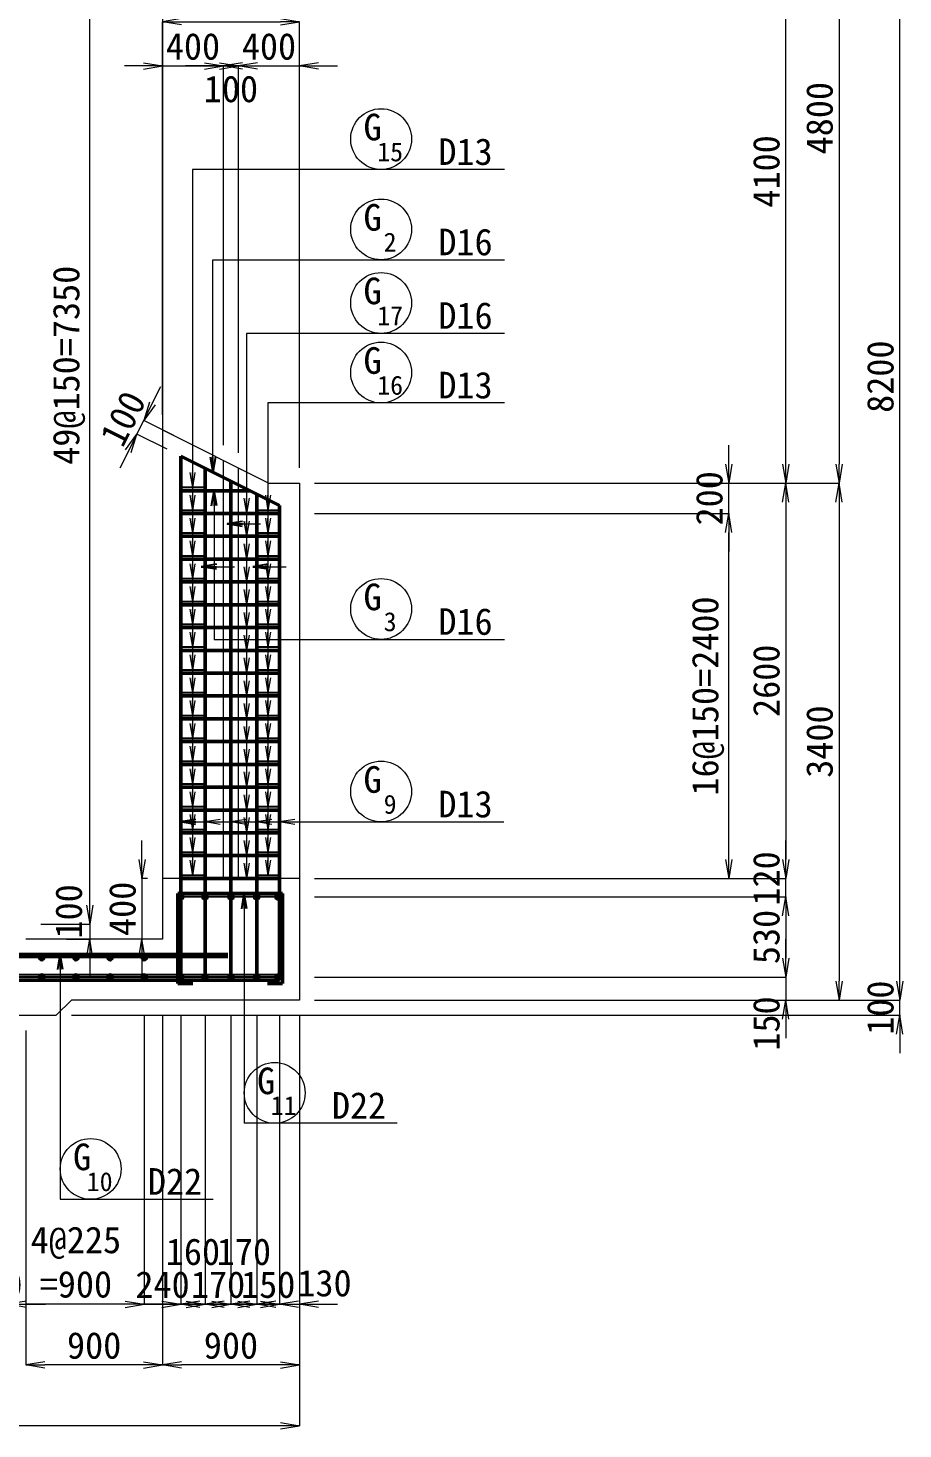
# Model space of a CAD drawing. Header units: millimetres. Extents: x 169470 to 758170, y -17820 to 11880.
# Drawn here: x 307085 to 312841, y -6695 to 2518 of the extents above; entities that cross this region are included whole.
import ezdxf
from ezdxf.enums import TextEntityAlignment as Align

# ---------------------------------------------------------------- set-up
doc = ezdxf.new("R2010")
doc.units = ezdxf.units.MM
doc.header["$LTSCALE"] = 50
doc.header["$PDSIZE"] = 300
doc.layers.get('Defpoints').update_dxf_attribs({"color": 151})
for name, color, linetype, lineweight in [('D-BGD', 7, 'Continuous', 13), ('D-STR', 1, 'Continuous', 50), ('D-STR-DIM', 7, 'Continuous', 13), ('D-STR-HTXT', 7, 'Continuous', 13), ('D-STR-STR2', 6, 'Continuous', 25), ('D-STR-STR5', 2, 'Continuous', 25), ('D-STR-TXT', 7, 'Continuous', 13)]:
    doc.layers.add(name, color=color, linetype=linetype, lineweight=lineweight)
doc.styles.add('MS ゴシック', font='MS Gothic.ttf')
doc.styles.add('YOKO_GOTHIC', font='MS Gothic.ttf')
doc.dimstyles.new('DIM-50', dxfattribs={"dimscale": 50, "dimtxt": 3.5, "dimasz": 2.5, "dimexe": 0, "dimexo": 2, "dimgap": 0.8, "dimtad": 1, "dimdec": 0, "dimzin": 1, "dimdsep": 46, "dimtxsty": 'MS ゴシック', "dimblk": 'OPEN', "dimcen": 0.1, "dimclrd": 256, "dimclre": 256, "dimclrt": 256, "dimaunit": 1, "dimadec": 3, "dimazin": 0, "dimtfac": 1, "dimtdec": 0, "dimtix": 1, "dimtmove": 2, "dimatfit": 3, "dimldrblk": 'OPEN', "dimfxl": 1, "dimlwd": -1, "dimlwe": -1, "dimarcsym": 2})
doc.dimstyles.new('S50', dxfattribs={"dimscale": 50, "dimtxt": 3.5, "dimasz": 2, "dimexe": 1, "dimexo": 1, "dimgap": 1, "dimtad": 1, "dimdec": 0, "dimzin": 1, "dimdsep": 46, "dimtxsty": 'YOKO_GOTHIC', "dimblk": 'OPEN', "dimcen": 0, "dimclrd": 256, "dimclre": 256, "dimclrt": 256, "dimaunit": 1, "dimadec": 3, "dimazin": 0, "dimtfac": 1, "dimtdec": 0, "dimtix": 1, "dimtmove": 2, "dimatfit": 3, "dimldrblk": 'OPEN', "dimfxl": 1, "dimlwd": -1, "dimlwe": -1, "dimarcsym": 0})

# ---------------------------------------------------------------- blocks, each defined once
blk = doc.blocks.new('0930-1')
at = {"layer": 'D-STR-STR2'}
for radius in [20, 10]:
    blk.add_circle((1654010.5, -311924.3), radius, dxfattribs=at)
blk = doc.blocks.new('_Open')
at = {"color": 0, "linetype": 'ByBlock', "lineweight": -2}
for p, q in [((-1, 0.167), (0, 0)), ((-1, -0.167), (0, 0)), ((0, 0), (-1, 0))]:
    blk.add_line(p, q, dxfattribs=at)
blk = doc.blocks.new('*D778')
at = {"layer": 'D-STR-DIM', "transparency": 16777216}
for p, q in [((308820.2, 4325.4), (312820.3, 4325.4)), ((312820.3, -3749.6), (312820.3, 4200.4)), ((308970.3, -3874.6), (312820.3, -3874.6))]:
    blk.add_line(p, q, dxfattribs=at)
at = {"layer": 'Defpoints', "color": 0, "transparency": 16777216}
for p in [(308720.2, 4325.4), (312820.3, 4325.4), (308870.3, -3874.6)]:
    blk.add_point(p, dxfattribs=at)
at = {"layer": 'D-STR-DIM', "transparency": 16777216, "xscale": 125, "yscale": 125, "zscale": 125}
for p, rotation in [((312820.3, 4325.4), 90), ((312820.3, -3874.6), 270)]:
    blk.add_blockref('_Open', p, dxfattribs=dict(at, rotation=rotation))
at = {"layer": 'D-STR-DIM', "transparency": 16777216, "insert": (312692.8, 225.4), "char_height": 175, "attachment_point": 5, "rotation": 90, "style": 'MS ゴシック'}
blk.add_mtext('8200', dxfattribs=at)
blk = doc.blocks.new('*D779')
at = {"layer": 'D-STR-DIM', "transparency": 16777216}
for p, q in [((312070.3, -2949.6), (312070.3, -2824.6)), ((308970.3, -3074.6), (312070.3, -3074.6)), ((312070.3, -3194.6), (312070.3, -3074.6)), ((308970.3, -3194.6), (312070.3, -3194.6)), ((312070.3, -3319.6), (312070.3, -3444.6))]:
    blk.add_line(p, q, dxfattribs=at)
at = {"layer": 'Defpoints', "color": 0, "transparency": 16777216}
for p in [(308870.3, -3074.6), (312070.3, -3074.6), (308870.3, -3194.6)]:
    blk.add_point(p, dxfattribs=at)
at = {"layer": 'D-STR-DIM', "transparency": 16777216, "xscale": 125, "yscale": 125, "zscale": 125}
for p, rotation in [((312070.3, -3074.6), 270), ((312070.3, -3194.6), 90)]:
    blk.add_blockref('_Open', p, dxfattribs=dict(at, rotation=rotation))
at = {"layer": 'D-STR-DIM', "transparency": 16777216, "insert": (311942.8, -3074.6), "char_height": 175, "attachment_point": 5, "rotation": 90, "style": 'MS ゴシック'}
blk.add_mtext('120', dxfattribs=at)
blk = doc.blocks.new('*D734')
at = {"layer": 'D-STR-DIM', "transparency": 16777216}
for p, q in [((308820.3, 3625.4), (312070.3, 3625.4)), ((312070.3, -349.6), (312070.3, 3500.4)), ((308970.3, -474.6), (312070.3, -474.6))]:
    blk.add_line(p, q, dxfattribs=at)
at = {"layer": 'Defpoints', "color": 0, "transparency": 16777216}
for p in [(308720.3, 3625.4), (312070.3, 3625.4), (308870.3, -474.6)]:
    blk.add_point(p, dxfattribs=at)
at = {"layer": 'D-STR-DIM', "transparency": 16777216, "xscale": 125, "yscale": 125, "zscale": 125}
for p, rotation in [((312070.3, 3625.4), 90), ((312070.3, -474.6), 270)]:
    blk.add_blockref('_Open', p, dxfattribs=dict(at, rotation=rotation))
at = {"layer": 'D-STR-DIM', "transparency": 16777216, "insert": (311942.8, 1575.4), "char_height": 175, "attachment_point": 5, "rotation": 90, "style": 'MS ゴシック'}
blk.add_mtext('4100', dxfattribs=at)
blk = doc.blocks.new('*D744')
at = {"layer": 'D-STR-DIM', "transparency": 16777216}
for p, q in [((301970, -3974.6), (301970, -6674.6)), ((308870.3, -3974.6), (308870.3, -6674.6)), ((308745.3, -6674.6), (302095, -6674.6))]:
    blk.add_line(p, q, dxfattribs=at)
at = {"layer": 'Defpoints', "color": 0, "transparency": 16777216}
for p in [(301970, -3874.6), (308870.3, -3874.6), (301970, -6674.6)]:
    blk.add_point(p, dxfattribs=at)
at = {"layer": 'D-STR-DIM', "transparency": 16777216, "xscale": 125, "yscale": 125, "zscale": 125, "rotation": 180}
blk.add_blockref('_Open', (301970, -6674.6), dxfattribs=at)
at = {"layer": 'D-STR-DIM', "transparency": 16777216, "xscale": 125, "yscale": 125, "zscale": 125}
blk.add_blockref('_Open', (308870.3, -6674.6), dxfattribs=at)
at = {"layer": 'D-STR-DIM', "transparency": 16777216, "insert": (305420.1, -6547.1), "char_height": 175, "attachment_point": 5, "style": 'MS ゴシック'}
blk.add_mtext('6900', dxfattribs=at)
blk = doc.blocks.new('*D745')
at = {"layer": 'D-STR-DIM', "transparency": 16777216}
for p, q in [((307970.3, -3974.6), (307970.3, -6274.6)), ((308870.3, -3974.6), (308870.3, -6274.6)), ((308745.3, -6274.6), (308095.3, -6274.6))]:
    blk.add_line(p, q, dxfattribs=at)
at = {"layer": 'Defpoints', "color": 0, "transparency": 16777216}
for p in [(307970.3, -3874.6), (308870.3, -3874.6), (307970.3, -6274.6)]:
    blk.add_point(p, dxfattribs=at)
at = {"layer": 'D-STR-DIM', "transparency": 16777216, "xscale": 125, "yscale": 125, "zscale": 125, "rotation": 180}
blk.add_blockref('_Open', (307970.3, -6274.6), dxfattribs=at)
at = {"layer": 'D-STR-DIM', "transparency": 16777216, "xscale": 125, "yscale": 125, "zscale": 125}
blk.add_blockref('_Open', (308870.3, -6274.6), dxfattribs=at)
at = {"layer": 'D-STR-DIM', "transparency": 16777216, "insert": (308420.3, -6147.1), "char_height": 175, "attachment_point": 5, "style": 'MS ゴシック'}
blk.add_mtext('900', dxfattribs=at)
blk = doc.blocks.new('*D746')
at = {"layer": 'D-STR-DIM', "transparency": 16777216}
for p, q in [((307970.3, -3974.6), (307970.3, -6274.6)), ((307070.3, -4074.6), (307070.3, -6274.6)), ((307845.3, -6274.6), (307195.3, -6274.6))]:
    blk.add_line(p, q, dxfattribs=at)
at = {"layer": 'Defpoints', "color": 0, "transparency": 16777216}
for p in [(307970.3, -3874.6), (307070.3, -3974.6), (307070.3, -6274.6)]:
    blk.add_point(p, dxfattribs=at)
at = {"layer": 'D-STR-DIM', "transparency": 16777216, "xscale": 125, "yscale": 125, "zscale": 125, "rotation": 180}
blk.add_blockref('_Open', (307070.3, -6274.6), dxfattribs=at)
at = {"layer": 'D-STR-DIM', "transparency": 16777216, "xscale": 125, "yscale": 125, "zscale": 125}
blk.add_blockref('_Open', (307970.3, -6274.6), dxfattribs=at)
at = {"layer": 'D-STR-DIM', "transparency": 16777216, "insert": (307520.3, -6147.1), "char_height": 175, "attachment_point": 5, "style": 'MS ゴシック'}
blk.add_mtext('900', dxfattribs=at)
blk = doc.blocks.new('*D749')
at = {"layer": 'D-STR-DIM', "transparency": 16777216}
for p, q in [((306790.3, -4074.6), (306790.3, -5874.6)), ((306950.3, -4074.6), (306950.3, -5874.6)), ((306665.3, -5874.6), (306540.3, -5874.6)), ((306790.3, -5874.6), (306950.3, -5874.6)), ((307075.3, -5874.6), (307200.3, -5874.6))]:
    blk.add_line(p, q, dxfattribs=at)
at = {"layer": 'Defpoints', "color": 0, "transparency": 16777216}
for p in [(306790.3, -3974.6), (306950.3, -3974.6), (306950.3, -5874.6)]:
    blk.add_point(p, dxfattribs=at)
at = {"layer": 'D-STR-DIM', "transparency": 16777216, "xscale": 125, "yscale": 125, "zscale": 125}
blk.add_blockref('_Open', (306790.3, -5874.6), dxfattribs=at)
at = {"layer": 'D-STR-DIM', "transparency": 16777216, "xscale": 125, "yscale": 125, "zscale": 125, "rotation": 180}
blk.add_blockref('_Open', (306950.3, -5874.6), dxfattribs=at)
at = {"layer": 'D-STR-DIM', "transparency": 16777216, "insert": (306870.3, -5747.1), "char_height": 175, "attachment_point": 5, "style": 'MS ゴシック'}
blk.add_mtext('160', dxfattribs=at)
blk = doc.blocks.new('*D750')
at = {"layer": 'D-STR-DIM', "transparency": 16777216}
for p, q in [((307850.3, -3974.6), (307850.3, -5874.6)), ((308090.3, -3974.6), (308090.3, -5874.6)), ((307725.3, -5874.6), (307600.3, -5874.6)), ((307850.3, -5874.6), (308090.3, -5874.6)), ((308215.3, -5874.6), (308340.3, -5874.6))]:
    blk.add_line(p, q, dxfattribs=at)
at = {"layer": 'Defpoints', "color": 0, "transparency": 16777216}
for p in [(307850.3, -3874.6), (308090.3, -3874.6), (308090.3, -5874.6)]:
    blk.add_point(p, dxfattribs=at)
at = {"layer": 'D-STR-DIM', "transparency": 16777216, "xscale": 125, "yscale": 125, "zscale": 125}
blk.add_blockref('_Open', (307850.3, -5874.6), dxfattribs=at)
at = {"layer": 'D-STR-DIM', "transparency": 16777216, "xscale": 125, "yscale": 125, "zscale": 125, "rotation": 180}
blk.add_blockref('_Open', (308090.3, -5874.6), dxfattribs=at)
at = {"layer": 'D-STR-DIM', "transparency": 16777216, "insert": (307970.3, -5747.1), "char_height": 175, "attachment_point": 5, "style": 'MS ゴシック'}
blk.add_mtext('240', dxfattribs=at)
blk = doc.blocks.new('*D752')
at = {"layer": 'D-STR-DIM', "transparency": 16777216}
for p, q in [((307850.3, -3974.6), (307850.3, -5874.6)), ((306950.3, -4074.6), (306950.3, -5874.6)), ((307725.3, -5874.6), (307075.3, -5874.6))]:
    blk.add_line(p, q, dxfattribs=at)
at = {"layer": 'Defpoints', "color": 0, "transparency": 16777216}
for p in [(307850.3, -3874.6), (306950.3, -3974.6), (306950.3, -5874.6)]:
    blk.add_point(p, dxfattribs=at)
at = {"layer": 'D-STR-DIM', "transparency": 16777216, "xscale": 125, "yscale": 125, "zscale": 125, "rotation": 180}
blk.add_blockref('_Open', (306950.3, -5874.6), dxfattribs=at)
at = {"layer": 'D-STR-DIM', "transparency": 16777216, "xscale": 125, "yscale": 125, "zscale": 125}
blk.add_blockref('_Open', (307850.3, -5874.6), dxfattribs=at)
at = {"layer": 'D-STR-DIM', "transparency": 16777216, "insert": (307400.3, -5599), "char_height": 175, "attachment_point": 5, "style": 'MS ゴシック'}
blk.add_mtext('4@225\\P=900', dxfattribs=at)
blk = doc.blocks.new('*D753')
at = {"layer": 'D-STR-DIM', "transparency": 16777216}
for p, q in [((308090.3, -3974.6), (308090.3, -5874.6)), ((308250.3, -3974.6), (308250.3, -5874.6)), ((307965.3, -5874.6), (307840.3, -5874.6)), ((308090.3, -5874.6), (308250.3, -5874.6)), ((308375.3, -5874.6), (308500.3, -5874.6))]:
    blk.add_line(p, q, dxfattribs=at)
at = {"layer": 'Defpoints', "color": 0, "transparency": 16777216}
for p in [(308090.3, -3874.6), (308250.3, -3874.6), (308250.3, -5874.6)]:
    blk.add_point(p, dxfattribs=at)
at = {"layer": 'D-STR-DIM', "transparency": 16777216, "xscale": 125, "yscale": 125, "zscale": 125}
blk.add_blockref('_Open', (308090.3, -5874.6), dxfattribs=at)
at = {"layer": 'D-STR-DIM', "transparency": 16777216, "xscale": 125, "yscale": 125, "zscale": 125, "rotation": 180}
blk.add_blockref('_Open', (308250.3, -5874.6), dxfattribs=at)
at = {"layer": 'D-STR-DIM', "transparency": 16777216, "insert": (308170.3, -5530.8), "char_height": 175, "attachment_point": 5, "style": 'MS ゴシック'}
blk.add_mtext('160', dxfattribs=at)
blk = doc.blocks.new('*D1919')
at = {"layer": 'D-STR-DIM', "transparency": 16777216}
for p, q in [((308740.3, -3974.6), (308740.3, -5874.6)), ((308870.3, -3974.6), (308870.3, -5874.6)), ((308615.3, -5874.6), (308490.3, -5874.6)), ((308740.3, -5874.6), (308870.3, -5874.6)), ((308995.3, -5874.6), (309120.3, -5874.6))]:
    blk.add_line(p, q, dxfattribs=at)
at = {"layer": 'Defpoints', "color": 0, "transparency": 16777216}
for p in [(308740.3, -3874.6), (308870.3, -3874.6), (308870.3, -5874.6)]:
    blk.add_point(p, dxfattribs=at)
at = {"layer": 'D-STR-DIM', "transparency": 16777216, "xscale": 125, "yscale": 125, "zscale": 125}
blk.add_blockref('_Open', (308740.3, -5874.6), dxfattribs=at)
at = {"layer": 'D-STR-DIM', "transparency": 16777216, "xscale": 125, "yscale": 125, "zscale": 125, "rotation": 180}
blk.add_blockref('_Open', (308870.3, -5874.6), dxfattribs=at)
at = {"layer": 'D-STR-DIM', "transparency": 16777216, "insert": (309035.6, -5737.1), "char_height": 175, "attachment_point": 5, "style": 'MS ゴシック'}
blk.add_mtext('130', dxfattribs=at)
blk = doc.blocks.new('*D754')
at = {"layer": 'D-STR-DIM', "transparency": 16777216}
for p, q in [((308250.3, -3974.6), (308250.3, -5874.6)), ((308420.3, -3974.6), (308420.3, -5874.6)), ((308125.3, -5874.6), (308000.3, -5874.6)), ((308250.3, -5874.6), (308420.3, -5874.6)), ((308545.3, -5874.6), (308670.3, -5874.6))]:
    blk.add_line(p, q, dxfattribs=at)
at = {"layer": 'Defpoints', "color": 0, "transparency": 16777216}
for p in [(308250.3, -3874.6), (308420.3, -3874.6), (308420.3, -5874.6)]:
    blk.add_point(p, dxfattribs=at)
at = {"layer": 'D-STR-DIM', "transparency": 16777216, "xscale": 125, "yscale": 125, "zscale": 125}
blk.add_blockref('_Open', (308250.3, -5874.6), dxfattribs=at)
at = {"layer": 'D-STR-DIM', "transparency": 16777216, "xscale": 125, "yscale": 125, "zscale": 125, "rotation": 180}
blk.add_blockref('_Open', (308420.3, -5874.6), dxfattribs=at)
at = {"layer": 'D-STR-DIM', "transparency": 16777216, "insert": (308335.3, -5747.1), "char_height": 175, "attachment_point": 5, "style": 'MS ゴシック'}
blk.add_mtext('170', dxfattribs=at)
blk = doc.blocks.new('*D755')
at = {"layer": 'D-STR-DIM', "transparency": 16777216}
for p, q in [((308420.3, -3974.6), (308420.3, -5874.6)), ((308590.3, -3974.6), (308590.3, -5874.6)), ((308295.3, -5874.6), (308170.3, -5874.6)), ((308420.3, -5874.6), (308590.3, -5874.6)), ((308715.3, -5874.6), (308840.3, -5874.6))]:
    blk.add_line(p, q, dxfattribs=at)
at = {"layer": 'Defpoints', "color": 0, "transparency": 16777216}
for p in [(308420.3, -3874.6), (308590.3, -3874.6), (308590.3, -5874.6)]:
    blk.add_point(p, dxfattribs=at)
at = {"layer": 'D-STR-DIM', "transparency": 16777216, "xscale": 125, "yscale": 125, "zscale": 125}
blk.add_blockref('_Open', (308420.3, -5874.6), dxfattribs=at)
at = {"layer": 'D-STR-DIM', "transparency": 16777216, "xscale": 125, "yscale": 125, "zscale": 125, "rotation": 180}
blk.add_blockref('_Open', (308590.3, -5874.6), dxfattribs=at)
at = {"layer": 'D-STR-DIM', "transparency": 16777216, "insert": (308505.3, -5530.8), "char_height": 175, "attachment_point": 5, "style": 'MS ゴシック'}
blk.add_mtext('170', dxfattribs=at)
blk = doc.blocks.new('*D756')
at = {"layer": 'D-STR-DIM', "transparency": 16777216}
for p, q in [((308590.3, -3974.6), (308590.3, -5874.6)), ((308740.3, -3974.6), (308740.3, -5874.6)), ((308465.3, -5874.6), (308340.3, -5874.6)), ((308590.3, -5874.6), (308740.3, -5874.6)), ((308865.3, -5874.6), (308990.3, -5874.6))]:
    blk.add_line(p, q, dxfattribs=at)
at = {"layer": 'Defpoints', "color": 0, "transparency": 16777216}
for p in [(308590.3, -3874.6), (308740.3, -3874.6), (308740.3, -5874.6)]:
    blk.add_point(p, dxfattribs=at)
at = {"layer": 'D-STR-DIM', "transparency": 16777216, "xscale": 125, "yscale": 125, "zscale": 125}
blk.add_blockref('_Open', (308590.3, -5874.6), dxfattribs=at)
at = {"layer": 'D-STR-DIM', "transparency": 16777216, "xscale": 125, "yscale": 125, "zscale": 125, "rotation": 180}
blk.add_blockref('_Open', (308740.3, -5874.6), dxfattribs=at)
at = {"layer": 'D-STR-DIM', "transparency": 16777216, "insert": (308665.3, -5747.1), "char_height": 175, "attachment_point": 5, "style": 'MS ゴシック'}
blk.add_mtext('150', dxfattribs=at)
blk = doc.blocks.new('*D1926')
at = {"layer": 'D-STR-DIM', "transparency": 16777216}
for p, q in [((312820.3, -3749.6), (312820.3, -3624.6)), ((308970.3, -3874.6), (312820.3, -3874.6)), ((312820.3, -3974.6), (312820.3, -3874.6)), ((307370.3, -3974.6), (312820.3, -3974.6)), ((312820.3, -4099.6), (312820.3, -4224.6))]:
    blk.add_line(p, q, dxfattribs=at)
at = {"layer": 'Defpoints', "color": 0, "transparency": 16777216}
for p in [(308870.3, -3874.6), (312820.3, -3874.6), (307270.3, -3974.6)]:
    blk.add_point(p, dxfattribs=at)
at = {"layer": 'D-STR-DIM', "transparency": 16777216, "xscale": 125, "yscale": 125, "zscale": 125}
for p, rotation in [((312820.3, -3874.6), 270), ((312820.3, -3974.6), 90)]:
    blk.add_blockref('_Open', p, dxfattribs=dict(at, rotation=rotation))
at = {"layer": 'D-STR-DIM', "transparency": 16777216, "insert": (312692.8, -3924.6), "char_height": 175, "attachment_point": 5, "rotation": 90, "style": 'MS ゴシック'}
blk.add_mtext('100', dxfattribs=at)
blk = doc.blocks.new('*D814')
at = {"layer": 'D-STR-DIM', "transparency": 16777216}
for p, q in [((308820.2, 4325.4), (312420.3, 4325.4)), ((312420.3, 4200.4), (312420.3, -349.6)), ((308970.3, -474.6), (312420.3, -474.6))]:
    blk.add_line(p, q, dxfattribs=at)
at = {"layer": 'Defpoints', "color": 0, "transparency": 16777216}
for p in [(308720.2, 4325.4), (308870.3, -474.6), (312420.3, -474.6)]:
    blk.add_point(p, dxfattribs=at)
at = {"layer": 'D-STR-DIM', "transparency": 16777216, "xscale": 125, "yscale": 125, "zscale": 125}
for p, rotation in [((312420.3, 4325.4), 90), ((312420.3, -474.6), 270)]:
    blk.add_blockref('_Open', p, dxfattribs=dict(at, rotation=rotation))
at = {"layer": 'D-STR-DIM', "transparency": 16777216, "insert": (312292.8, 1925.4), "char_height": 175, "attachment_point": 5, "rotation": 90, "style": 'MS ゴシック'}
blk.add_mtext('4800', dxfattribs=at)
blk = doc.blocks.new('*D815')
at = {"layer": 'D-STR-DIM', "transparency": 16777216}
for p, q in [((308970.3, -474.6), (312420.3, -474.6)), ((312420.3, -599.6), (312420.3, -3749.6)), ((308970.3, -3874.6), (312420.3, -3874.6))]:
    blk.add_line(p, q, dxfattribs=at)
at = {"layer": 'Defpoints', "color": 0, "transparency": 16777216}
for p in [(308870.3, -474.6), (308870.3, -3874.6), (312420.3, -3874.6)]:
    blk.add_point(p, dxfattribs=at)
at = {"layer": 'D-STR-DIM', "transparency": 16777216, "xscale": 125, "yscale": 125, "zscale": 125}
for p, rotation in [((312420.3, -474.6), 90), ((312420.3, -3874.6), 270)]:
    blk.add_blockref('_Open', p, dxfattribs=dict(at, rotation=rotation))
at = {"layer": 'D-STR-DIM', "transparency": 16777216, "insert": (312292.8, -2174.6), "char_height": 175, "attachment_point": 5, "rotation": 90, "style": 'MS ゴシック'}
blk.add_mtext('3400', dxfattribs=at)
blk = doc.blocks.new('*D816')
at = {"layer": 'D-STR-DIM', "transparency": 16777216}
for p, q in [((308970.3, -474.6), (312070.3, -474.6)), ((312070.3, -599.6), (312070.3, -2949.6)), ((308970.3, -3074.6), (312070.3, -3074.6))]:
    blk.add_line(p, q, dxfattribs=at)
at = {"layer": 'Defpoints', "color": 0, "transparency": 16777216}
for p in [(308870.3, -474.6), (308870.3, -3074.6), (312070.3, -3074.6)]:
    blk.add_point(p, dxfattribs=at)
at = {"layer": 'D-STR-DIM', "transparency": 16777216, "xscale": 125, "yscale": 125, "zscale": 125}
for p, rotation in [((312070.3, -474.6), 90), ((312070.3, -3074.6), 270)]:
    blk.add_blockref('_Open', p, dxfattribs=dict(at, rotation=rotation))
at = {"layer": 'D-STR-DIM', "transparency": 16777216, "insert": (311942.8, -1774.6), "char_height": 175, "attachment_point": 5, "rotation": 90, "style": 'MS ゴシック'}
blk.add_mtext('2600', dxfattribs=at)
blk = doc.blocks.new('*D817')
at = {"layer": 'D-STR-DIM', "transparency": 16777216}
for p, q in [((308970.3, -674.6), (311695.3, -674.6)), ((311695.3, -2949.6), (311695.3, -799.6)), ((308970.3, -3074.6), (311695.3, -3074.6))]:
    blk.add_line(p, q, dxfattribs=at)
at = {"layer": 'Defpoints', "color": 0, "transparency": 16777216}
for p in [(308870.3, -674.6), (311695.3, -674.6), (308870.3, -3074.6)]:
    blk.add_point(p, dxfattribs=at)
at = {"layer": 'D-STR-DIM', "transparency": 16777216, "xscale": 125, "yscale": 125, "zscale": 125}
for p, rotation in [((311695.3, -674.6), 90), ((311695.3, -3074.6), 270)]:
    blk.add_blockref('_Open', p, dxfattribs=dict(at, rotation=rotation))
at = {"layer": 'D-STR-DIM', "transparency": 16777216, "insert": (311558.5, -1874.6), "char_height": 175, "attachment_point": 5, "rotation": 90, "style": 'MS ゴシック'}
blk.add_mtext('16@150=2400', dxfattribs=at)
blk = doc.blocks.new('*D818')
at = {"layer": 'D-STR-DIM', "transparency": 16777216}
for p, q in [((311695.3, -349.6), (311695.3, -224.6)), ((308970.3, -474.6), (311695.3, -474.6)), ((311695.3, -674.6), (311695.3, -474.6)), ((308970.3, -674.6), (311695.3, -674.6)), ((311695.3, -799.6), (311695.3, -924.6))]:
    blk.add_line(p, q, dxfattribs=at)
at = {"layer": 'Defpoints', "color": 0, "transparency": 16777216}
for p in [(308870.3, -474.6), (311695.3, -474.6), (308870.3, -674.6)]:
    blk.add_point(p, dxfattribs=at)
at = {"layer": 'D-STR-DIM', "transparency": 16777216, "xscale": 125, "yscale": 125, "zscale": 125}
for p, rotation in [((311695.3, -474.6), 270), ((311695.3, -674.6), 90)]:
    blk.add_blockref('_Open', p, dxfattribs=dict(at, rotation=rotation))
at = {"layer": 'D-STR-DIM', "transparency": 16777216, "insert": (311567.8, -574.6), "char_height": 175, "attachment_point": 5, "rotation": 90, "style": 'MS ゴシック'}
blk.add_mtext('200', dxfattribs=at)
blk = doc.blocks.new('*D819')
at = {"layer": 'D-STR-DIM', "transparency": 16777216}
for p, q in [((307050.3, 3975.4), (307491.7, 3975.4)), ((307491.7, -3249.6), (307491.7, 3850.4)), ((307170.3, -3374.6), (307491.7, -3374.6))]:
    blk.add_line(p, q, dxfattribs=at)
at = {"layer": 'Defpoints', "color": 0, "transparency": 16777216}
for p in [(306950.3, 3975.4), (307491.7, 3975.4), (307070.3, -3374.6)]:
    blk.add_point(p, dxfattribs=at)
at = {"layer": 'D-STR-DIM', "transparency": 16777216, "xscale": 125, "yscale": 125, "zscale": 125}
for p, rotation in [((307491.7, 3975.4), 90), ((307491.7, -3374.6), 270)]:
    blk.add_blockref('_Open', p, dxfattribs=dict(at, rotation=rotation))
at = {"layer": 'D-STR-DIM', "transparency": 16777216, "insert": (307354.9, 300.4), "char_height": 175, "attachment_point": 5, "rotation": 90, "style": 'MS ゴシック'}
blk.add_mtext('49@150=7350', dxfattribs=at)
blk = doc.blocks.new('*D832')
at = {"layer": 'D-STR-DIM', "transparency": 16777216}
for p, q in [((307845.3, 2269), (307720.3, 2269)), ((307970.3, -24.6), (307970.3, 2269)), ((307970.3, 2269), (308370.3, 2269)), ((308370.3, -224.6), (308370.3, 2269)), ((308495.3, 2269), (308620.3, 2269))]:
    blk.add_line(p, q, dxfattribs=at)
at = {"layer": 'Defpoints', "color": 0, "transparency": 16777216}
for p in [(308370.3, 2269), (307970.3, -124.6), (308370.3, -324.6)]:
    blk.add_point(p, dxfattribs=at)
at = {"layer": 'D-STR-DIM', "transparency": 16777216, "xscale": 125, "yscale": 125, "zscale": 125}
blk.add_blockref('_Open', (307970.3, 2269), dxfattribs=at)
at = {"layer": 'D-STR-DIM', "transparency": 16777216, "xscale": 125, "yscale": 125, "zscale": 125, "rotation": 180}
blk.add_blockref('_Open', (308370.3, 2269), dxfattribs=at)
at = {"layer": 'D-STR-DIM', "transparency": 16777216, "insert": (308170.3, 2396.5), "char_height": 175, "attachment_point": 5, "style": 'MS ゴシック'}
blk.add_mtext('400', dxfattribs=at)
blk = doc.blocks.new('*D833')
at = {"layer": 'D-STR-DIM', "transparency": 16777216}
for p, q in [((308245.3, 2269), (308120.3, 2269)), ((308370.3, -224.6), (308370.3, 2269)), ((308370.3, 2269), (308470.3, 2269)), ((308470.3, -274.6), (308470.3, 2269)), ((308595.3, 2269), (308720.3, 2269))]:
    blk.add_line(p, q, dxfattribs=at)
at = {"layer": 'Defpoints', "color": 0, "transparency": 16777216}
for p in [(308470.3, 2269), (308370.3, -324.6), (308470.3, -374.6)]:
    blk.add_point(p, dxfattribs=at)
at = {"layer": 'D-STR-DIM', "transparency": 16777216, "xscale": 125, "yscale": 125, "zscale": 125}
blk.add_blockref('_Open', (308370.3, 2269), dxfattribs=at)
at = {"layer": 'D-STR-DIM', "transparency": 16777216, "xscale": 125, "yscale": 125, "zscale": 125, "rotation": 180}
blk.add_blockref('_Open', (308470.3, 2269), dxfattribs=at)
at = {"layer": 'D-STR-DIM', "transparency": 16777216, "insert": (308420.3, 2116.7), "char_height": 175, "attachment_point": 5, "style": 'MS ゴシック'}
blk.add_mtext('100', dxfattribs=at)
blk = doc.blocks.new('*D834')
at = {"layer": 'D-STR-DIM', "transparency": 16777216}
for p, q in [((308345.3, 2269), (308220.3, 2269)), ((308470.3, -274.6), (308470.3, 2269)), ((308470.3, 2269), (308870.3, 2269)), ((308870.3, -374.6), (308870.3, 2269)), ((308995.3, 2269), (309120.3, 2269))]:
    blk.add_line(p, q, dxfattribs=at)
at = {"layer": 'Defpoints', "color": 0, "transparency": 16777216}
for p in [(308870.3, 2269), (308470.3, -374.6), (308870.3, -474.6)]:
    blk.add_point(p, dxfattribs=at)
at = {"layer": 'D-STR-DIM', "transparency": 16777216, "xscale": 125, "yscale": 125, "zscale": 125}
blk.add_blockref('_Open', (308470.3, 2269), dxfattribs=at)
at = {"layer": 'D-STR-DIM', "transparency": 16777216, "xscale": 125, "yscale": 125, "zscale": 125, "rotation": 180}
blk.add_blockref('_Open', (308870.3, 2269), dxfattribs=at)
at = {"layer": 'D-STR-DIM', "transparency": 16777216, "insert": (308670.3, 2396.5), "char_height": 175, "attachment_point": 5, "style": 'MS ゴシック'}
blk.add_mtext('400', dxfattribs=at)
blk = doc.blocks.new('*D835')
at = {"layer": 'D-STR-DIM', "transparency": 16777216}
for p, q in [((307970.3, -24.6), (307970.3, 2559.5)), ((308095.3, 2559.5), (308745.3, 2559.5)), ((308870.3, -374.6), (308870.3, 2559.5))]:
    blk.add_line(p, q, dxfattribs=at)
at = {"layer": 'Defpoints', "color": 0, "transparency": 16777216}
for p in [(308870.3, 2559.5), (307970.3, -124.6), (308870.3, -474.6)]:
    blk.add_point(p, dxfattribs=at)
at = {"layer": 'D-STR-DIM', "transparency": 16777216, "xscale": 125, "yscale": 125, "zscale": 125, "rotation": 180}
blk.add_blockref('_Open', (307970.3, 2559.5), dxfattribs=at)
at = {"layer": 'D-STR-DIM', "transparency": 16777216, "xscale": 125, "yscale": 125, "zscale": 125}
blk.add_blockref('_Open', (308870.3, 2559.5), dxfattribs=at)
at = {"layer": 'D-STR-DIM', "transparency": 16777216, "insert": (308420.3, 2687), "char_height": 175, "attachment_point": 5, "style": 'MS ゴシック'}
blk.add_mtext('900', dxfattribs=at)
blk = doc.blocks.new('*D1951')
at = {"layer": 'D-STR-DIM', "transparency": 16777216}
for p, q in [((307491.7, -3249.6), (307491.7, -3124.6)), ((307170.3, -3374.6), (307491.7, -3374.6)), ((307491.7, -3374.6), (307491.7, -3474.6)), ((307338.2, -3474.6), (307491.7, -3474.6)), ((307491.7, -3599.6), (307491.7, -3724.6))]:
    blk.add_line(p, q, dxfattribs=at)
at = {"layer": 'Defpoints', "color": 0, "transparency": 16777216}
for p in [(307070.3, -3374.6), (307238.2, -3474.6), (307491.7, -3474.6)]:
    blk.add_point(p, dxfattribs=at)
at = {"layer": 'D-STR-DIM', "transparency": 16777216, "xscale": 125, "yscale": 125, "zscale": 125}
for p, rotation in [((307491.7, -3374.6), 270), ((307491.7, -3474.6), 90)]:
    blk.add_blockref('_Open', p, dxfattribs=dict(at, rotation=rotation))
at = {"layer": 'D-STR-DIM', "transparency": 16777216, "insert": (307354.2, -3291.3), "char_height": 175, "attachment_point": 5, "rotation": 90, "style": 'MS ゴシック'}
blk.add_mtext('100', dxfattribs=at)
blk = doc.blocks.new('*D1952')
at = {"layer": 'D-STR-DIM', "transparency": 16777216}
for p, q in [((307834.8, -2949.6), (307834.8, -2824.6)), ((307870.3, -3074.6), (307834.8, -3074.6)), ((307834.8, -3074.6), (307834.8, -3474.6)), ((307870.3, -3474.6), (307834.8, -3474.6)), ((307834.8, -3599.6), (307834.8, -3724.6))]:
    blk.add_line(p, q, dxfattribs=at)
at = {"layer": 'Defpoints', "color": 0, "transparency": 16777216}
for p in [(307970.3, -3074.6), (307834.8, -3474.6), (307970.3, -3474.6)]:
    blk.add_point(p, dxfattribs=at)
at = {"layer": 'D-STR-DIM', "transparency": 16777216, "xscale": 125, "yscale": 125, "zscale": 125}
for p, rotation in [((307834.8, -3074.6), 270), ((307834.8, -3474.6), 90)]:
    blk.add_blockref('_Open', p, dxfattribs=dict(at, rotation=rotation))
at = {"layer": 'D-STR-DIM', "transparency": 16777216, "insert": (307707.3, -3274.6), "char_height": 175, "attachment_point": 5, "rotation": 90, "style": 'MS ゴシック'}
blk.add_mtext('400', dxfattribs=at)
blk = doc.blocks.new('*D1964')
at = {"layer": 'D-STR-DIM', "transparency": 16777216}
for p, q in [((307902.7, 49), (307958.6, 160.8)), ((307802.1, -152.3), (307846.8, -62.8)), ((308045.6, -162.2), (307846.8, -62.8)), ((308000.8, -251.7), (307802.1, -152.3)), ((307746.2, -264.1), (307690.3, -375.9))]:
    blk.add_line(p, q, dxfattribs=at)
at = {"layer": 'Defpoints', "color": 0, "transparency": 16777216}
for p in [(307846.8, -62.8), (308135, -206.9), (308090.3, -296.4)]:
    blk.add_point(p, dxfattribs=at)
at = {"layer": 'D-STR-DIM', "transparency": 16777216, "xscale": 125, "yscale": 125, "zscale": 125}
for p, rotation in [((307846.8, -62.8), 243.4349488229015), ((307802.1, -152.3), 63.43494882290151)]:
    blk.add_blockref('_Open', p, dxfattribs=dict(at, rotation=rotation))
at = {"layer": 'D-STR-DIM', "transparency": 16777216, "insert": (307710.4, -50.5), "char_height": 175, "attachment_point": 5, "rotation": 63.43495, "style": 'MS ゴシック'}
blk.add_mtext('100', dxfattribs=at)
blk = doc.blocks.new('*D2429')
at = {"layer": 'D-STR-DIM', "transparency": 16777216}
for p, q in [((308970.3, -3194.6), (312070.3, -3194.6)), ((312070.3, -3319.6), (312070.3, -3599.6)), ((308970.3, -3724.6), (312070.3, -3724.6))]:
    blk.add_line(p, q, dxfattribs=at)
at = {"layer": 'Defpoints', "color": 0, "transparency": 16777216}
for p in [(308870.3, -3194.6), (308870.3, -3724.6), (312070.3, -3724.6)]:
    blk.add_point(p, dxfattribs=at)
at = {"layer": 'D-STR-DIM', "transparency": 16777216, "xscale": 125, "yscale": 125, "zscale": 125}
for p, rotation in [((312070.3, -3194.6), 90), ((312070.3, -3724.6), 270)]:
    blk.add_blockref('_Open', p, dxfattribs=dict(at, rotation=rotation))
at = {"layer": 'D-STR-DIM', "transparency": 16777216, "insert": (311942.8, -3459.6), "char_height": 175, "attachment_point": 5, "rotation": 90, "style": 'MS ゴシック'}
blk.add_mtext('530', dxfattribs=at)
blk = doc.blocks.new('*D2430')
at = {"layer": 'D-STR-DIM', "transparency": 16777216}
for p, q in [((312070.3, -3599.6), (312070.3, -3474.6)), ((308970.3, -3724.6), (312070.3, -3724.6)), ((312070.3, -3724.6), (312070.3, -3874.6)), ((308970.3, -3874.6), (312070.3, -3874.6)), ((312070.3, -3999.6), (312070.3, -4124.6))]:
    blk.add_line(p, q, dxfattribs=at)
at = {"layer": 'Defpoints', "color": 0, "transparency": 16777216}
for p in [(308870.3, -3724.6), (308870.3, -3874.6), (312070.3, -3874.6)]:
    blk.add_point(p, dxfattribs=at)
at = {"layer": 'D-STR-DIM', "transparency": 16777216, "xscale": 125, "yscale": 125, "zscale": 125}
for p, rotation in [((312070.3, -3724.6), 270), ((312070.3, -3874.6), 90)]:
    blk.add_blockref('_Open', p, dxfattribs=dict(at, rotation=rotation))
at = {"layer": 'D-STR-DIM', "transparency": 16777216, "insert": (311942.8, -4028.8), "char_height": 175, "attachment_point": 5, "rotation": 90, "style": 'MS ゴシック'}
blk.add_mtext('150', dxfattribs=at)

msp = doc.modelspace()

# ---------------------------------------------------------------- linework, layer by layer
at = {"layer": 'D-BGD'}
for p, q in [((307970.29, 3625.43), (307970.29, -3474.57)), ((307970.29, 25.43), (307970.29, -3474.57)), ((307970.29, -124.57), (308670.29, -474.57)), ((308370.29, -3074.57), (308370.29, -324.57)), ((308470.29, -3074.57), (308470.29, -374.57)), ((308670.29, -474.57), (308870.29, -474.57)), ((308870.29, -474.57), (308870.29, -3874.57)), ((308870.29, -3074.57), (307970.29, -3074.57)), ((307970.29, -3474.57), (307070.29, -3474.57)), ((307270.29, -3974.57), (307370.29, -3874.57)), ((308870.29, -3874.57), (307370.29, -3874.57)), ((306670.29, -3974.57), (307270.29, -3974.57))]:
    msp.add_line(p, q, dxfattribs=at)
at = {"layer": 'D-STR'}
for p, q in [((308090.29, -3724.57), (308090.29, -296.38)), ((308090.29, -296.38), (308740.29, -621.38)), ((308250.29, -3724.57), (308250.29, -376.38)), ((308546.68, -524.57), (308090.29, -524.57)), ((308420.29, -3724.57), (308420.29, -461.38)), ((308590.29, -3724.57), (308590.29, -546.38)), ((308740.29, -3724.57), (308740.29, -621.38)), ((308740.29, -674.57), (308090.29, -674.57)), ((308740.29, -824.57), (308090.29, -824.57)), ((308740.29, -974.57), (308090.29, -974.57)), ((308740.29, -1124.57), (308090.29, -1124.57)), ((308740.29, -1274.57), (308090.29, -1274.57)), ((308740.29, -1424.57), (308090.29, -1424.57)), ((308740.29, -1574.57), (308090.29, -1574.57)), ((308740.29, -1724.57), (308090.29, -1724.57)), ((308740.29, -1874.57), (308090.29, -1874.57)), ((308740.29, -2024.57), (308090.29, -2024.57)), ((308740.29, -2174.57), (308090.29, -2174.57)), ((308740.29, -2324.57), (308090.29, -2324.57)), ((308740.29, -2474.57), (308090.29, -2474.57)), ((308740.29, -2624.57), (308090.29, -2624.57)), ((308740.29, -2774.57), (308090.29, -2774.57)), ((308740.29, -2924.57), (308090.29, -2924.57)), ((308740.29, -3074.57), (308090.29, -3074.57)), ((308070.29, -3174.57), (308760.29, -3174.57)), ((308070.29, -3174.57), (308070.29, -3764.57)), ((308760.29, -3764.57), (308760.29, -3174.57)), ((306540.29, -3574.57), (308400.29, -3574.57)), ((308740.29, -3744.57), (302090, -3744.57)), ((308170.29, -3764.57), (308070.29, -3764.57)), ((308760.29, -3764.57), (308660.29, -3764.57))]:
    msp.add_line(p, q, dxfattribs=at)
at = {"layer": 'D-STR-HTXT'}
for p, q in [((308166.4, 1587.92), (308166.4, -3054.57)), ((310220.05, 1587.92), (308166.4, 1587.92)), ((308522.62, 510.14), (308522.62, -3074.57)), ((310220.05, 510.14), (308522.62, 510.14)), ((308663.49, 52.34), (308663.49, -3054.57)), ((310220.05, 52.34), (308663.49, 52.34)), ((309208.12, -2702.99), (310214.68, -2702.99)), ((309514.43, -4685.06), (308507.86, -4685.06)), ((307297.35, -5185.06), (308303.91, -5185.06))]:
    msp.add_line(p, q, dxfattribs=at)
for centre in [(309408.12, 1787.92), (309408.12, 252.34), (308707.86, -4485.06), (307497.35, -4985.06)]:
    msp.add_circle(centre, 200, dxfattribs=at)
at = {"layer": 'D-STR-HTXT', "color": 4}
for centre in [(309408.12, 1193.86), (309408.12, 710.14), (309408.12, -1302.34), (309408.12, -2502.99)]:
    msp.add_circle(centre, 200, dxfattribs=at)
at = {"layer": 'D-STR-STR5'}
for p, q in [((308250.29, -504.57), (308090.29, -504.57)), ((308250.29, -654.57), (308090.29, -654.57)), ((308740.29, -654.57), (308600.29, -654.57)), ((308250.29, -804.57), (308090.29, -804.57)), ((308740.29, -804.57), (308600.29, -804.57)), ((308250.29, -954.57), (308090.29, -954.57)), ((308740.29, -954.57), (308600.29, -954.57)), ((308250.29, -1104.57), (308090.29, -1104.57)), ((308740.29, -1104.57), (308600.29, -1104.57)), ((308250.29, -1254.57), (308090.29, -1254.57)), ((308740.29, -1254.57), (308600.29, -1254.57)), ((308250.29, -1404.57), (308090.29, -1404.57)), ((308740.29, -1404.57), (308600.29, -1404.57)), ((308250.29, -1554.57), (308090.29, -1554.57)), ((308740.29, -1554.57), (308600.29, -1554.57)), ((308250.29, -1704.57), (308090.29, -1704.57)), ((308740.29, -1704.57), (308600.29, -1704.57)), ((308250.29, -1854.57), (308090.29, -1854.57)), ((308740.29, -1854.57), (308600.29, -1854.57)), ((308250.29, -2004.57), (308090.29, -2004.57)), ((308740.29, -2004.57), (308600.29, -2004.57)), ((308250.29, -2154.57), (308090.29, -2154.57)), ((308740.29, -2154.57), (308600.29, -2154.57)), ((308250.29, -2304.57), (308090.29, -2304.57)), ((308740.29, -2304.57), (308600.29, -2304.57)), ((308250.29, -2454.57), (308090.29, -2454.57)), ((308740.29, -2454.57), (308600.29, -2454.57)), ((308250.29, -2604.57), (308090.29, -2604.57)), ((308740.29, -2604.57), (308600.29, -2604.57)), ((308250.29, -2754.57), (308090.29, -2754.57)), ((308740.29, -2754.57), (308600.29, -2754.57)), ((308250.29, -2904.57), (308090.29, -2904.57)), ((308740.29, -2904.57), (308600.29, -2904.57)), ((308250.29, -3054.57), (308090.29, -3054.57)), ((308740.29, -3054.57), (308600.29, -3054.57))]:
    msp.add_line(p, q, dxfattribs=at)
at = {"layer": 'Defpoints'}
for p, q in [((308740.29, -3194.57), (308090.29, -3194.57)), ((308090.29, -3194.57), (308090.29, -3724.57)), ((308740.29, -3194.57), (308740.29, -3724.57)), ((308400.29, -3594.57), (306540.29, -3594.57)), ((308740.29, -3724.57), (302070.29, -3724.57)), ((308740.29, -3709.57), (302570.29, -3709.57))]:
    msp.add_line(p, q, dxfattribs=at)

# ---------------------------------------------------------------- block references
at = {"layer": 'D-STR-HTXT', "xscale": 100, "yscale": 100, "zscale": 100}
for p, rotation in [((308166.4, -504.57), 270), ((308166.4, -654.57), 270), ((308522.62, -674.57), 270), ((308663.49, -654.57), 270), ((308166.4, -804.57), 270), ((308522.62, -824.57), 270), ((308663.49, -804.57), 270), ((308166.4, -954.57), 270), ((308522.62, -974.57), 270), ((308663.49, -954.57), 270), ((308166.4, -1104.57), 270), ((308663.49, -1104.57), 270), ((308522.62, -1124.57), 270), ((308166.4, -1254.57), 270), ((308522.62, -1274.57), 270), ((308663.49, -1254.57), 270), ((308166.4, -1404.57), 270), ((308522.62, -1424.57), 270), ((308663.49, -1404.57), 270), ((308166.4, -1554.57), 270), ((308663.49, -1554.57), 270), ((308522.62, -1574.57), 270), ((308166.4, -1704.57), 270), ((308522.62, -1724.57), 270), ((308663.49, -1704.57), 270), ((308166.4, -1854.57), 270), ((308522.62, -1874.57), 270), ((308663.49, -1854.57), 270), ((308166.4, -2004.57), 270), ((308522.62, -2024.57), 270), ((308663.49, -2004.57), 270), ((308166.4, -2154.57), 270), ((308522.62, -2174.57), 270), ((308663.49, -2154.57), 270), ((308166.4, -2304.57), 270), ((308663.49, -2304.57), 270), ((308522.62, -2324.57), 270), ((308166.4, -2454.57), 270), ((308522.62, -2474.57), 270), ((308663.49, -2454.57), 270), ((308166.4, -2604.57), 270), ((308522.62, -2624.57), 270), ((308663.49, -2604.57), 270), ((308166.4, -2754.57), 270), ((308663.49, -2754.57), 270), ((308250.29, -2702.99), 180), ((308420.29, -2702.99), 180), ((308522.62, -2774.57), 270), ((308590.29, -2702.99), 180), ((308740.29, -2702.99), 180), ((308166.4, -2904.57), 270), ((308522.62, -2924.57), 270), ((308663.49, -2904.57), 270), ((308166.4, -3054.57), 270), ((308522.62, -3074.57), 270), ((308663.49, -3054.57), 270)]:
    msp.add_blockref('_Open', p, dxfattribs=dict(at, rotation=rotation))
at = {"layer": 'D-STR-STR2', "xscale": -1, "rotation": 180}
for p in [(-1345920.19, -315118.88), (-1345760.19, -315118.88), (-1345590.19, -315118.88), (-1345420.19, -315118.88), (-1345280.19, -315118.88), (-1346835.19, -315518.88), (-1346610.19, -315518.88), (-1346385.19, -315518.88), (-1346160.19, -315518.88), (-1346835.19, -315648.88), (-1346610.19, -315648.88), (-1346385.19, -315648.88), (-1346160.19, -315648.88), (-1345920.19, -315648.88), (-1345760.19, -315648.88), (-1345590.19, -315648.88), (-1345420.19, -315648.88), (-1345280.19, -315648.88)]:
    msp.add_blockref('0930-1', p, dxfattribs=at)

# ---------------------------------------------------------------- texts
at = {"layer": 'D-STR-TXT', "style": 'YOKO_GOTHIC'}
for s, height, p in [('G', 175, (309351.84, 1779.61)), ('15', 125, (309467.5, 1641.8)), ('G', 175, (309351.84, 244.03)), ('16', 125, (309467.5, 106.22)), ('G', 175, (308651.59, -4493.38)), ('11', 125, (308767.25, -4631.18)), ('G', 175, (307441.07, -4993.38)), ('10', 125, (307556.74, -5131.18))]:
    msp.add_text(s, height=height, dxfattribs=at).set_placement(p, align=Align.CENTER)
for s, p in [('D13', (309784.64, 1617.92)), ('D13', (309784.64, 82.34)), ('D22', (309084.38, -4655.06)), ('D22', (307873.87, -5155.06))]:
    msp.add_text(s, height=175, dxfattribs=at).set_placement(p)
at = {"layer": 'D-STR-TXT', "color": 4, "style": 'YOKO_GOTHIC'}
for s, height, p in [('G', 175, (309351.84, 1185.54)), ('2', 125, (309467.5, 1047.74)), ('G', 175, (309351.84, 701.82)), ('17', 125, (309467.5, 564.02)), ('G', 175, (309351.84, -1310.66)), ('3', 125, (309467.5, -1448.46)), ('G', 175, (309351.84, -2511.31)), ('9', 125, (309467.5, -2649.11))]:
    msp.add_text(s, height=height, dxfattribs=at).set_placement(p, align=Align.CENTER)
for s, p in [('D16', (309784.64, 1023.86)), ('D16', (309784.64, 540.14)), ('D16', (309784.64, -1472.34)), ('D13', (309784.64, -2672.99))]:
    msp.add_text(s, height=175, dxfattribs=at).set_placement(p)

# ---------------------------------------------------------------- dimensions: what is measured, and where the dimension line sits
at = {"layer": 'D-STR-DIM'}
for base, p1, p2, angle, picture, middle in [((312820.29, 4325.43), (308870.29, -3874.57), (308720.17, 4325.43), 90, '*D778', (312692.79, 225.43)), ((312420.29, -474.57), (308720.17, 4325.43), (308870.29, -474.57), 90, '*D814', (312292.79, 1925.43)), ((312070.29, 3625.43), (308870.29, -474.57), (308720.29, 3625.43), 90, '*D734', (311942.79, 1575.43)), ((311695.29, -474.57), (308870.29, -674.57), (308870.29, -474.57), 90, '*D818', (311567.79, -574.57)), ((312420.29, -3874.57), (308870.29, -474.57), (308870.29, -3874.57), 90, '*D815', (312292.79, -2174.57)), ((312070.29, -3074.57), (308870.29, -474.57), (308870.29, -3074.57), 90, '*D816', (311942.79, -1774.57)), ((307834.77, -3474.57), (307970.29, -3074.57), (307970.29, -3474.57), 90, '*D1952', (307707.27, -3274.57)), ((312070.29, -3724.57), (308870.29, -3194.57), (308870.29, -3724.57), 90, '*D2429', (311942.79, -3459.57)), ((312820.29, -3874.57), (307270.29, -3974.57), (308870.29, -3874.57), 90, '*D1926', (312692.79, -3924.57)), ((301970, -6674.57), (308870.29, -3874.57), (301970, -3874.57), 180, '*D744', (305420.14, -6547.07)), ((307070.29, -6274.57), (307970.29, -3874.57), (307070.29, -3974.57), 180, '*D746', (307520.29, -6147.07)), ((308090.29, -5874.57), (307850.29, -3874.57), (308090.29, -3874.57), 180, '*D750', (307970.29, -5747.07)), ((307970.29, -6274.57), (308870.29, -3874.57), (307970.29, -3874.57), 180, '*D745', (308420.29, -6147.07)), ((306950.29, -5874.57), (306790.29, -3974.57), (306950.29, -3974.57), 180, '*D749', (306870.29, -5747.07))]:
    dim = msp.add_linear_dim(base=base, p1=p1, p2=p2, angle=angle, dimstyle='DIM-50', dxfattribs=at)
    dim.commit()
    dim.dimension.update_dxf_attribs({"geometry": picture, "text_midpoint": middle})
for base, p1, p2, angle, text, picture, middle in [((307491.75, 3975.43), (307070.29, -3374.57), (306950.29, 3975.43), 90, '49@150=<>', '*D819', (307354.92, 300.43)), ((311695.29, -674.57), (308870.29, -3074.57), (308870.29, -674.57), 90, '16@150=<>', '*D817', (311558.46, -1874.57)), ((306950.29, -5874.57), (307850.29, -3874.57), (306950.29, -3974.57), 180, '4@225\\P=<>', '*D752', (307400.29, -5599.02))]:
    dim = msp.add_linear_dim(base=base, p1=p1, p2=p2, angle=angle, text=text, dimstyle='DIM-50', dxfattribs=at)
    dim.commit()
    dim.dimension.update_dxf_attribs({"geometry": picture, "text_midpoint": middle})
for base, p1, p2, picture, middle in [((308870.29, 2559.52), (307970.29, -124.57), (308870.29, -474.57), '*D835', (308420.29, 2687.02)), ((308370.29, 2268.99), (307970.29, -124.57), (308370.29, -324.57), '*D832', (308170.29, 2396.49)), ((308870.29, 2268.99), (308470.29, -374.57), (308870.29, -474.57), '*D834', (308670.29, 2396.49)), ((308420.29, -5874.57), (308250.29, -3874.57), (308420.29, -3874.57), '*D754', (308335.29, -5747.07)), ((308740.29, -5874.57), (308590.29, -3874.57), (308740.29, -3874.57), '*D756', (308665.29, -5747.07))]:
    dim = msp.add_linear_dim(base=base, p1=p1, p2=p2, dimstyle='DIM-50', dxfattribs=at)
    dim.commit()
    dim.dimension.update_dxf_attribs({"geometry": picture, "text_midpoint": middle})
for base, p1, p2, picture, middle in [((308470.29, 2268.99), (308370.29, -324.57), (308470.29, -374.57), '*D833', (308420.29, 2116.68)), ((308250.29, -5874.57), (308090.29, -3874.57), (308250.29, -3874.57), '*D753', (308170.29, -5530.82)), ((308590.29, -5874.57), (308420.29, -3874.57), (308590.29, -3874.57), '*D755', (308505.29, -5530.76)), ((308870.29, -5874.57), (308740.29, -3874.57), (308870.29, -3874.57), '*D1919', (309035.62, -5737.07))]:
    dim = msp.add_linear_dim(base=base, p1=p1, p2=p2, dimstyle='DIM-50', dxfattribs=at)
    dim.commit()
    dim.dimension.update_dxf_attribs({"geometry": picture, "text_midpoint": middle, "dimtype": 160})
dim = msp.add_aligned_dim(p1=(308090.29, -296.38), p2=(308135.01, -206.93), distance=322.21, dimstyle='DIM-50', dxfattribs=at)
dim.commit()
dim.dimension.update_dxf_attribs({"geometry": '*D1964', "text_midpoint": (307710.42, -50.54)})
for base, p1, p2, picture, middle in [((312070.29, -3074.57), (308870.29, -3194.57), (308870.29, -3074.57), '*D779', (311942.79, -3074.57)), ((307491.75, -3474.57), (307070.29, -3374.57), (307238.24, -3474.57), '*D1951', (307354.25, -3291.32)), ((312070.29, -3874.57), (308870.29, -3724.57), (308870.29, -3874.57), '*D2430', (311942.79, -4028.81))]:
    dim = msp.add_linear_dim(base=base, p1=p1, p2=p2, angle=90, dimstyle='DIM-50', dxfattribs=at)
    dim.commit()
    dim.dimension.update_dxf_attribs({"geometry": picture, "text_midpoint": middle, "dimtype": 160})

# ---------------------------------------------------------------- leaders
at = {"layer": 'D-STR-HTXT'}
for points in [[(308301.22, -401.84), (308301.22, 993.86), (310220.05, 993.86)], [(308310.09, -524.57), (308310.09, -1502.34), (310220.05, -1502.34)], [(308395.29, -743.47), (308613.97, -743.47)], [(308225.29, -1024.86), (308443.97, -1024.86)], [(308565.29, -1024.86), (308783.97, -1024.86)], [(308090.29, -2702.99), (309208.12, -2702.99)], [(308507.86, -3174.57), (308507.86, -4685.06)], [(307297.35, -3574.57), (307297.35, -5185.06)]]:
    msp.add_leader(points, dimstyle='S50', dxfattribs=at)

doc.saveas('drawing.dxf')
